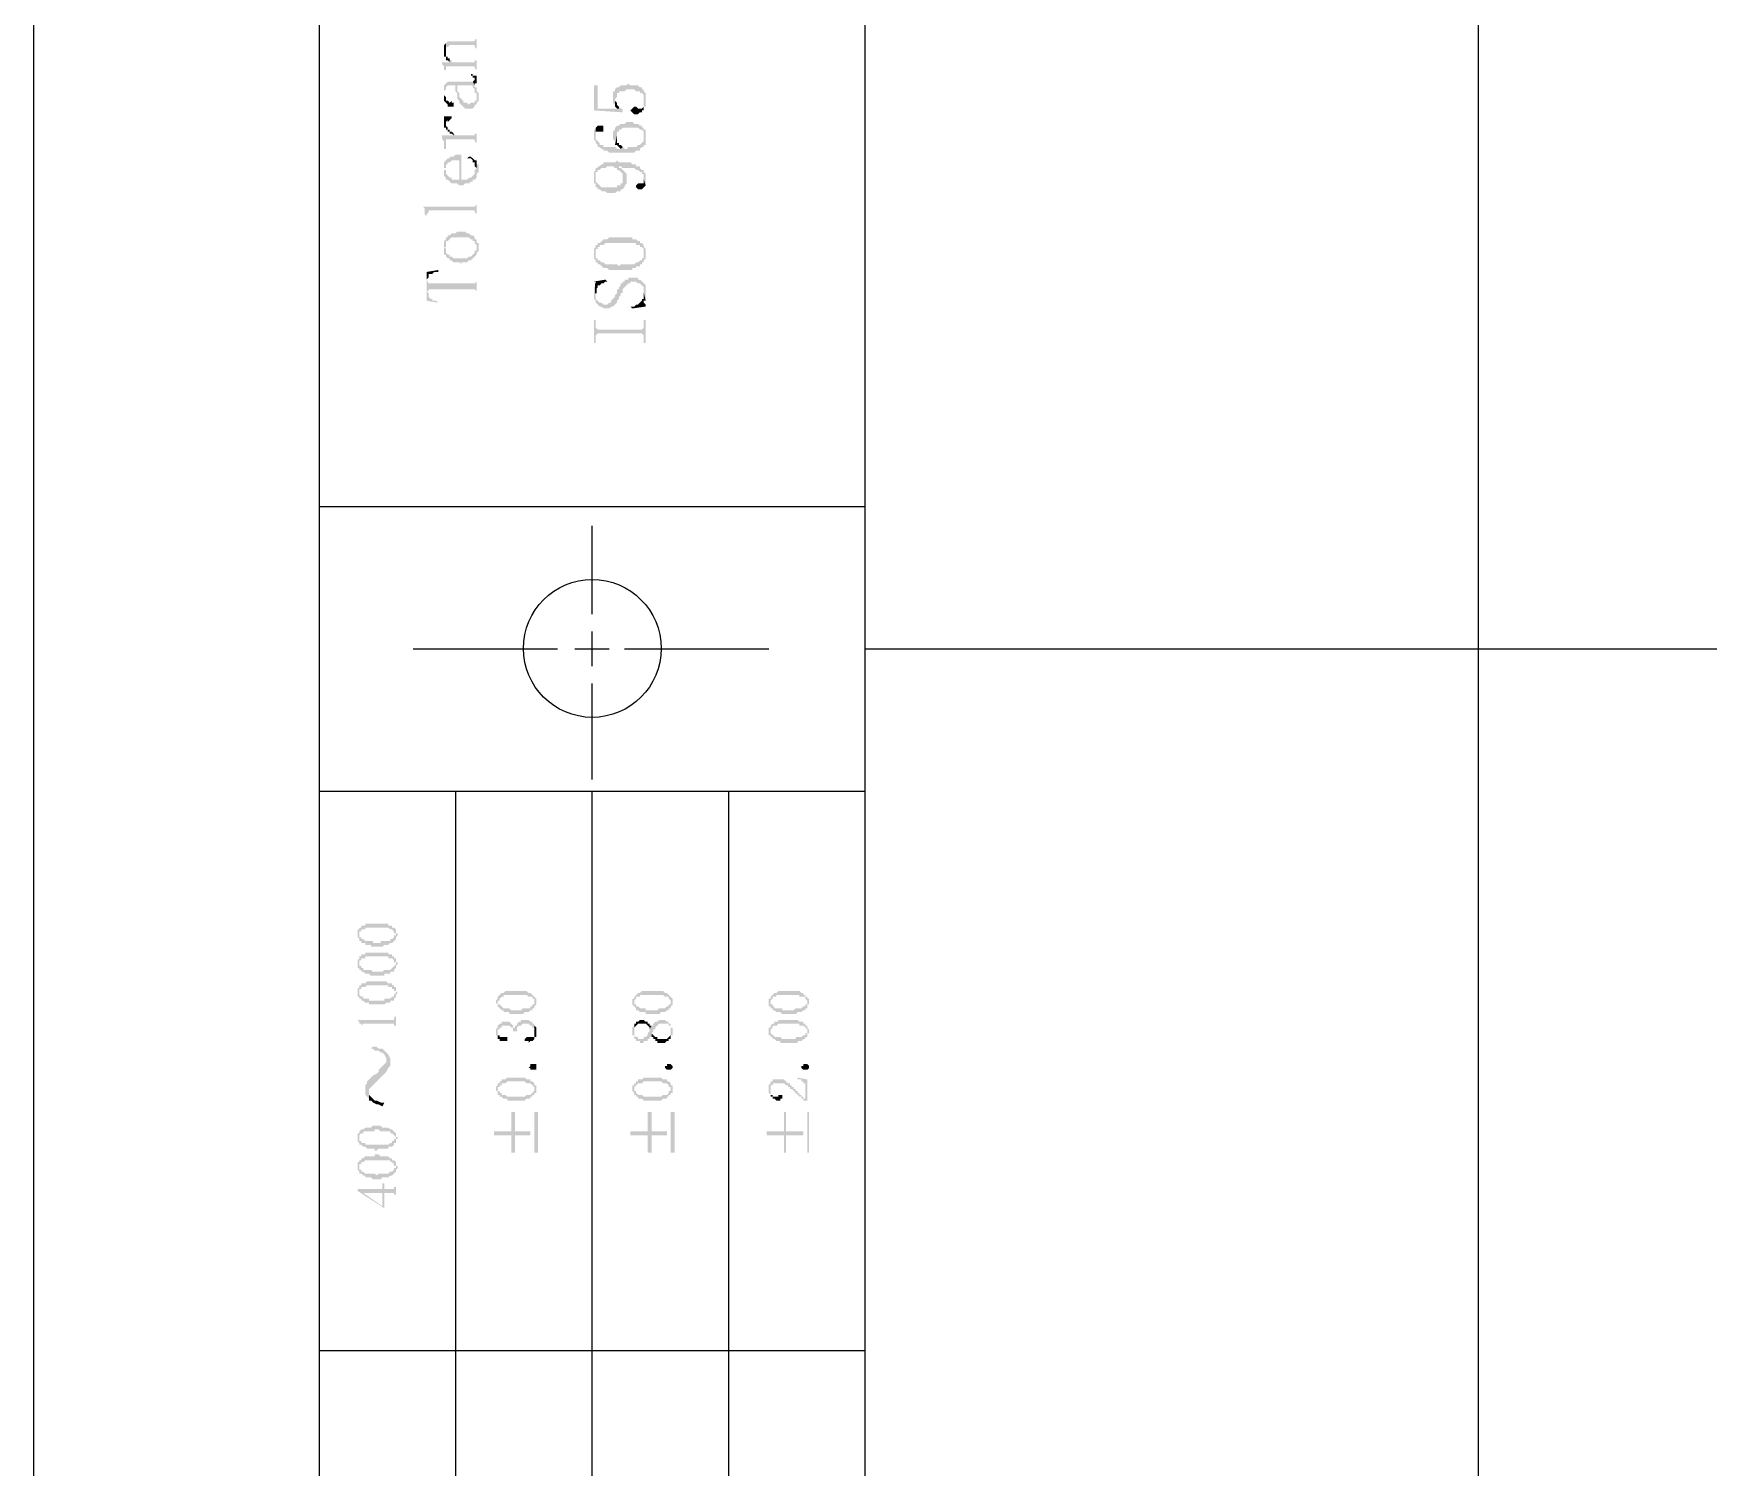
# Model space of a CAD drawing. Header units: millimetres. Extents: x 7018 to 13530, y 4187 to 5692.
# Drawn here: x 7018 to 7057.34, y 4627.65 to 4661.31 of the extents above; entities that cross this region are included whole.
import ezdxf

# ---------------------------------------------------------------- set-up
doc = ezdxf.new("R2010")
doc.units = ezdxf.units.MM

msp = doc.modelspace()

# ---------------------------------------------------------------- hatches: boundary and pattern name
at = {"transparency": 33554559}
for points in [[(7027.687, 4661.082), (7027.687, 4660.901), (7027.687, 4660.991), (7027.732, 4660.991), (7027.777, 4661.036), (7028.364, 4661.036), (7028.364, 4660.991), (7028.409, 4660.946), (7028.409, 4661.217), (7028.409, 4661.172), (7028.364, 4661.172), (7028.364, 4661.127), (7027.732, 4661.127), (7027.687, 4661.082)], [(7027.642, 4660.901), (7027.642, 4660.811), (7027.642, 4660.766), (7027.687, 4660.766), (7027.687, 4660.675), (7027.732, 4660.675), (7027.777, 4660.63), (7027.777, 4660.721), (7027.732, 4660.721), (7027.732, 4660.766), (7027.687, 4660.766), (7027.687, 4661.082), (7027.642, 4661.036), (7027.642, 4660.991), (7027.642, 4660.946)], [(7027.596, 4660.63), (7027.596, 4660.585), (7027.642, 4660.54), (7027.642, 4660.45), (7027.687, 4660.45), (7027.687, 4660.54), (7028.364, 4660.54), (7028.364, 4660.495), (7028.409, 4660.45), (7028.409, 4660.721), (7028.409, 4660.675), (7028.364, 4660.675), (7028.364, 4660.63), (7027.822, 4660.63), (7027.822, 4660.675), (7027.777, 4660.675), (7027.777, 4660.63)], [(7027.642, 4659.908), (7027.642, 4659.863), (7027.642, 4659.728), (7027.642, 4659.953), (7027.687, 4659.998), (7027.687, 4660.044), (7027.687, 4660.044), (7027.732, 4660.089), (7027.912, 4660.089), (7027.912, 4659.953), (7027.958, 4659.908), (7027.958, 4659.863), (7027.958, 4660.089), (7028.319, 4660.089), (7028.319, 4660.044), (7028.364, 4659.998), (7028.364, 4659.908), (7028.409, 4659.908), (7028.409, 4659.818), (7028.409, 4660.044), (7028.364, 4660.044), (7028.364, 4660.089), (7028.319, 4660.179), (7027.732, 4660.179), (7027.687, 4660.134), (7027.687, 4660.134), (7027.642, 4660.089), (7027.642, 4660.044), (7027.642, 4659.953)], [(7027.958, 4659.863), (7027.958, 4659.773), (7028.003, 4659.728), (7028.003, 4659.682), (7028.003, 4659.682), (7028.048, 4659.637), (7028.048, 4659.637), (7028.093, 4659.592), (7028.093, 4659.592), (7028.138, 4659.547), (7028.319, 4659.547), (7028.364, 4659.592), (7028.364, 4659.637), (7028.409, 4659.637), (7028.409, 4659.682), (7028.409, 4659.682), (7028.454, 4659.728), (7028.454, 4659.818), (7028.454, 4659.908), (7028.409, 4659.953), (7028.409, 4659.998), (7028.409, 4659.728), (7028.364, 4659.728), (7028.364, 4659.682), (7028.273, 4659.682), (7028.228, 4659.637), (7028.183, 4659.682), (7028.093, 4659.682), (7028.093, 4659.728), (7028.048, 4659.773), (7028.048, 4659.773), (7028.003, 4659.818), (7028.003, 4659.863), (7028.003, 4659.908), (7027.958, 4659.953), (7027.958, 4660.089)], [(7028.273, 4660.359), (7028.273, 4660.314), (7028.319, 4660.314), (7028.319, 4660.269), (7028.364, 4660.269), (7028.364, 4660.134), (7028.409, 4660.134), (7028.409, 4660.269), (7028.409, 4660.314), (7028.319, 4660.314), (7028.319, 4660.359)], [(7028.319, 4660.179), (7028.364, 4660.089), (7028.364, 4660.224), (7028.364, 4660.224)], [(7031.162, 4660.089), (7031.162, 4659.502), (7031.839, 4659.457), (7031.839, 4659.547), (7031.794, 4659.547), (7031.749, 4659.592), (7031.749, 4659.547), (7031.252, 4659.547), (7031.252, 4660.089)], [(7031.613, 4659.818), (7031.613, 4659.682), (7031.613, 4659.682), (7031.658, 4659.637), (7031.658, 4659.592), (7031.658, 4659.773), (7031.658, 4659.773), (7031.704, 4659.818), (7031.704, 4659.908), (7031.749, 4659.908), (7031.749, 4659.953), (7031.884, 4659.953), (7031.929, 4659.998), (7032.11, 4659.998), (7032.155, 4659.953), (7032.245, 4659.953), (7032.245, 4659.908), (7032.29, 4659.908), (7032.335, 4659.863), (7032.335, 4659.592), (7032.381, 4659.592), (7032.381, 4659.728), (7032.381, 4659.908), (7032.381, 4659.908), (7032.335, 4659.953), (7032.335, 4659.998), (7032.29, 4659.998), (7032.29, 4660.044), (7032.245, 4660.044), (7032.2, 4660.089), (7032.019, 4660.089), (7031.974, 4660.134), (7031.974, 4660.134), (7031.929, 4660.089), (7031.794, 4660.089), (7031.749, 4660.044), (7031.704, 4660.044), (7031.658, 4659.998), (7031.658, 4659.953), (7031.613, 4659.953), (7031.613, 4659.863), (7031.613, 4659.863)], [(7027.642, 4659.728), (7027.687, 4659.682), (7027.687, 4659.682), (7027.732, 4659.637), (7027.732, 4659.592), (7027.867, 4659.592), (7027.867, 4659.682), (7027.822, 4659.682), (7027.822, 4659.728), (7027.777, 4659.682), (7027.777, 4659.682), (7027.732, 4659.728), (7027.687, 4659.728), (7027.687, 4659.773), (7027.687, 4659.818), (7027.642, 4659.863), (7027.642, 4659.908)], [(7031.658, 4659.592), (7031.658, 4659.592), (7031.704, 4659.547), (7031.749, 4659.547), (7031.749, 4659.592), (7031.749, 4659.592), (7031.704, 4659.637), (7031.704, 4659.682), (7031.704, 4659.682), (7031.658, 4659.728), (7031.658, 4659.773)], [(7032.019, 4659.502), (7032.019, 4659.502), (7032.065, 4659.457), (7032.065, 4659.457), (7032.11, 4659.412), (7032.2, 4659.412), (7032.245, 4659.457), (7032.29, 4659.457), (7032.29, 4659.502), (7032.335, 4659.502), (7032.335, 4659.728), (7032.335, 4659.592), (7032.335, 4659.592), (7032.29, 4659.547), (7032.2, 4659.547), (7032.155, 4659.592), (7032.11, 4659.592), (7032.065, 4659.547), (7032.065, 4659.547)], [(7027.642, 4659.231), (7027.642, 4659.096), (7027.687, 4659.096), (7027.687, 4659.231), (7027.687, 4659.231), (7027.732, 4659.276), (7027.732, 4659.231), (7027.777, 4659.276), (7027.777, 4659.276), (7027.822, 4659.321), (7027.822, 4659.367), (7027.642, 4659.367), (7027.642, 4659.276)], [(7031.613, 4658.915), (7031.613, 4658.825), (7031.613, 4658.825), (7031.658, 4658.78), (7031.658, 4658.735), (7031.658, 4658.69), (7031.704, 4658.915), (7031.704, 4659.005), (7031.749, 4659.005), (7031.749, 4659.051), (7031.794, 4659.051), (7031.839, 4659.096), (7032.2, 4659.096), (7032.245, 4659.051), (7032.29, 4659.051), (7032.335, 4659.005), (7032.335, 4658.87), (7032.381, 4658.69), (7032.381, 4658.78), (7032.381, 4658.915), (7032.381, 4659.051), (7032.335, 4659.051), (7032.335, 4659.096), (7032.29, 4659.096), (7032.29, 4659.141), (7032.245, 4659.141), (7032.2, 4659.186), (7032.11, 4659.186), (7032.065, 4659.231), (7031.929, 4659.231), (7031.884, 4659.186), (7031.794, 4659.186), (7031.749, 4659.141), (7031.704, 4659.141), (7031.658, 4659.096), (7031.658, 4659.051), (7031.658, 4659.051), (7031.613, 4659.005)], [(7027.596, 4658.915), (7027.596, 4658.825), (7027.642, 4658.78), (7027.642, 4658.69), (7027.642, 4658.599), (7027.687, 4658.599), (7027.687, 4658.825), (7028.364, 4658.825), (7028.364, 4658.78), (7028.409, 4658.735), (7028.409, 4658.599), (7028.409, 4659.141), (7028.409, 4658.96), (7028.364, 4658.96), (7028.364, 4658.915), (7027.912, 4658.915), (7027.867, 4658.96), (7027.867, 4658.915)], [(7027.687, 4659.096), (7027.687, 4659.051), (7027.732, 4659.051), (7027.732, 4659.005), (7027.777, 4659.005), (7027.777, 4658.96), (7027.822, 4658.96), (7027.867, 4658.915), (7027.867, 4658.96), (7027.867, 4658.96), (7027.822, 4659.005), (7027.777, 4659.005), (7027.777, 4659.051), (7027.732, 4659.051), (7027.732, 4659.096), (7027.732, 4659.096), (7027.687, 4659.141), (7027.687, 4659.186), (7027.687, 4659.186)], [(7031.162, 4658.915), (7031.162, 4658.825), (7031.162, 4658.825), (7031.207, 4658.78), (7031.207, 4658.735), (7031.207, 4658.735), (7031.252, 4658.69), (7031.252, 4658.644), (7031.297, 4658.644), (7031.342, 4658.599), (7031.388, 4658.599), (7031.388, 4658.554), (7031.478, 4658.554), (7031.523, 4658.509), (7032.11, 4658.509), (7032.155, 4658.554), (7032.245, 4658.554), (7032.245, 4658.599), (7032.245, 4658.599), (7032.29, 4658.644), (7032.335, 4658.644), (7032.335, 4658.69), (7032.381, 4658.69), (7032.335, 4658.87), (7032.335, 4658.78), (7032.335, 4658.78), (7032.29, 4658.735), (7032.29, 4658.735), (7032.245, 4658.69), (7032.2, 4658.69), (7032.155, 4658.644), (7031.974, 4658.644), (7031.929, 4658.599), (7031.884, 4658.599), (7031.839, 4658.644), (7031.839, 4658.644), (7031.794, 4658.599), (7031.704, 4658.599), (7031.658, 4658.644), (7031.388, 4658.644), (7031.388, 4658.69), (7031.297, 4658.69), (7031.297, 4658.735), (7031.252, 4658.78), (7031.252, 4658.78), (7031.207, 4658.825), (7031.207, 4658.87), (7031.207, 4659.051), (7031.162, 4659.051), (7031.162, 4658.96)], [(7031.207, 4659.051), (7031.207, 4658.915), (7031.207, 4659.005), (7031.388, 4659.005), (7031.388, 4659.096), (7031.388, 4659.141), (7031.252, 4659.141), (7031.207, 4659.096)], [(7031.658, 4658.69), (7031.704, 4658.69), (7031.749, 4658.644), (7031.749, 4658.644), (7031.794, 4658.599), (7031.839, 4658.644), (7031.794, 4658.69), (7031.749, 4658.69), (7031.749, 4658.735), (7031.704, 4658.735), (7031.704, 4658.78), (7031.704, 4658.915)], [(7027.642, 4658.238), (7027.642, 4658.103), (7027.642, 4658.148), (7027.687, 4658.148), (7027.687, 4658.238), (7027.732, 4658.238), (7027.732, 4658.283), (7027.777, 4658.283), (7027.822, 4658.329), (7028.003, 4658.329), (7028.003, 4657.742), (7028.093, 4657.742), (7028.138, 4657.787), (7028.228, 4657.787), (7028.273, 4657.832), (7028.319, 4657.832), (7028.319, 4657.877), (7028.364, 4657.877), (7028.409, 4657.922), (7028.409, 4657.967), (7028.409, 4658.013), (7028.454, 4658.058), (7028.454, 4658.148), (7028.454, 4658.238), (7028.409, 4658.238), (7028.409, 4658.329), (7028.409, 4658.148), (7028.409, 4658.148), (7028.364, 4658.103), (7028.364, 4658.013), (7028.364, 4658.013), (7028.319, 4657.967), (7028.319, 4657.967), (7028.273, 4657.922), (7028.228, 4657.922), (7028.183, 4657.877), (7028.048, 4657.877), (7028.048, 4658.464), (7027.912, 4658.464), (7027.867, 4658.419), (7027.777, 4658.419), (7027.777, 4658.374), (7027.732, 4658.374), (7027.687, 4658.329), (7027.687, 4658.329), (7027.642, 4658.283)], [(7028.183, 4658.374), (7028.273, 4658.374), (7028.319, 4658.329), (7028.319, 4658.283), (7028.364, 4658.283), (7028.364, 4658.238), (7028.364, 4658.193), (7028.409, 4658.148), (7028.409, 4658.329), (7028.364, 4658.329), (7028.319, 4658.374), (7028.319, 4658.374), (7028.273, 4658.419), (7028.228, 4658.419)], [(7027.642, 4658.103), (7027.642, 4657.967), (7027.642, 4657.967), (7027.687, 4657.922), (7027.687, 4657.877), (7027.732, 4657.877), (7027.777, 4657.832), (7027.777, 4657.832), (7027.822, 4657.787), (7027.958, 4657.787), (7028.003, 4657.742), (7028.003, 4657.877), (7027.822, 4657.877), (7027.822, 4657.922), (7027.777, 4657.922), (7027.732, 4657.967), (7027.732, 4657.967), (7027.687, 4658.013), (7027.687, 4658.103), (7027.642, 4658.103), (7027.642, 4658.238), (7027.642, 4658.148)], [(7031.162, 4657.922), (7031.162, 4657.787), (7031.207, 4657.787), (7031.207, 4657.697), (7031.252, 4657.697), (7031.252, 4657.652), (7031.297, 4657.652), (7031.342, 4657.606), (7031.433, 4657.606), (7031.478, 4657.561), (7031.658, 4657.561), (7031.704, 4657.606), (7031.794, 4657.606), (7031.794, 4657.652), (7031.839, 4657.652), (7031.884, 4657.697), (7031.839, 4657.922), (7031.839, 4657.877), (7031.839, 4657.787), (7031.794, 4657.787), (7031.794, 4657.742), (7031.704, 4657.742), (7031.704, 4657.697), (7031.342, 4657.697), (7031.297, 4657.742), (7031.297, 4657.742), (7031.252, 4657.787), (7031.252, 4657.787), (7031.207, 4657.832), (7031.207, 4658.103), (7031.162, 4658.058), (7031.162, 4657.967)], [(7031.207, 4658.103), (7031.207, 4657.922), (7031.207, 4657.967), (7031.207, 4658.058), (7031.252, 4658.058), (7031.252, 4658.103), (7031.297, 4658.103), (7031.342, 4658.148), (7031.433, 4658.148), (7031.478, 4658.193), (7031.613, 4658.193), (7031.658, 4658.148), (7031.704, 4658.148), (7031.704, 4658.103), (7031.749, 4658.193), (7031.794, 4658.193), (7031.839, 4658.148), (7032.11, 4658.148), (7032.155, 4658.103), (7032.2, 4658.103), (7032.245, 4658.058), (7032.29, 4658.058), (7032.29, 4658.013), (7032.335, 4658.013), (7032.335, 4657.877), (7032.335, 4657.877), (7032.381, 4657.742), (7032.381, 4657.877), (7032.381, 4657.967), (7032.381, 4658.013), (7032.335, 4658.058), (7032.335, 4658.103), (7032.29, 4658.103), (7032.245, 4658.148), (7032.245, 4658.193), (7032.155, 4658.193), (7032.155, 4658.238), (7032.065, 4658.238), (7032.019, 4658.283), (7031.749, 4658.283), (7031.704, 4658.329), (7031.658, 4658.283), (7031.388, 4658.283), (7031.388, 4658.238), (7031.342, 4658.238), (7031.297, 4658.193), (7031.252, 4658.193), (7031.252, 4658.148), (7031.207, 4658.148)], [(7031.704, 4658.103), (7031.749, 4658.103), (7031.794, 4658.058), (7031.839, 4658.013), (7031.839, 4657.922), (7031.839, 4657.922), (7031.884, 4657.697), (7031.884, 4657.742), (7031.884, 4657.742), (7031.929, 4657.787), (7031.929, 4657.832), (7031.929, 4657.922), (7031.929, 4658.013), (7031.884, 4658.058), (7031.884, 4658.058), (7031.839, 4658.103), (7031.839, 4658.103), (7031.794, 4658.148), (7031.749, 4658.148), (7031.749, 4658.193)], [(7032.155, 4657.697), (7032.155, 4657.697), (7032.2, 4657.652), (7032.29, 4657.652), (7032.335, 4657.697), (7032.335, 4657.697), (7032.381, 4657.742), (7032.335, 4657.877), (7032.335, 4657.787), (7032.2, 4657.787), (7032.155, 4657.742)], [(7027.145, 4657.245), (7027.145, 4657.245), (7027.19, 4657.2), (7027.19, 4657.11), (7027.19, 4657.065), (7027.235, 4657.02), (7027.235, 4656.929), (7027.235, 4657.065), (7027.281, 4657.11), (7027.281, 4657.155), (7028.364, 4657.155), (7028.364, 4657.11), (7028.364, 4657.11), (7028.409, 4657.065), (7028.409, 4656.929), (7028.409, 4657.471), (7028.409, 4657.29), (7028.409, 4657.29), (7028.364, 4657.245), (7028.319, 4657.245)], [(7027.642, 4656.433), (7027.642, 4656.298), (7027.687, 4656.298), (7027.687, 4656.433), (7027.732, 4656.433), (7027.777, 4656.478), (7027.777, 4656.478), (7027.822, 4656.523), (7028.228, 4656.523), (7028.273, 4656.478), (7028.319, 4656.478), (7028.319, 4656.433), (7028.364, 4656.433), (7028.364, 4656.388), (7028.409, 4656.343), (7028.409, 4656.298), (7028.409, 4656.117), (7028.409, 4656.162), (7028.409, 4656.162), (7028.454, 4656.207), (7028.454, 4656.298), (7028.454, 4656.388), (7028.409, 4656.388), (7028.409, 4656.478), (7028.364, 4656.478), (7028.364, 4656.523), (7028.319, 4656.568), (7028.273, 4656.568), (7028.228, 4656.613), (7028.183, 4656.613), (7028.138, 4656.659), (7027.958, 4656.659), (7027.912, 4656.613), (7027.822, 4656.613), (7027.777, 4656.568), (7027.732, 4656.568), (7027.732, 4656.523), (7027.687, 4656.523), (7027.687, 4656.478)], [(7031.207, 4656.298), (7031.207, 4656.117), (7031.207, 4656.162), (7031.207, 4656.252), (7031.252, 4656.252), (7031.252, 4656.298), (7031.297, 4656.298), (7031.297, 4656.343), (7031.388, 4656.343), (7031.433, 4656.388), (7032.155, 4656.388), (7032.155, 4656.343), (7032.245, 4656.343), (7032.245, 4656.298), (7032.29, 4656.298), (7032.335, 4656.252), (7032.335, 4656.117), (7032.335, 4656.343), (7032.335, 4656.343), (7032.29, 4656.388), (7032.245, 4656.388), (7032.245, 4656.433), (7032.2, 4656.433), (7032.155, 4656.478), (7032.065, 4656.478), (7032.065, 4656.523), (7031.523, 4656.523), (7031.478, 4656.478), (7031.388, 4656.478), (7031.342, 4656.433), (7031.342, 4656.433), (7031.297, 4656.388), (7031.252, 4656.388), (7031.252, 4656.343), (7031.207, 4656.343)], [(7027.642, 4656.298), (7027.642, 4656.207), (7027.642, 4656.117), (7027.687, 4656.117), (7027.687, 4656.072), (7027.732, 4656.027), (7027.777, 4656.027), (7027.777, 4655.982), (7027.822, 4655.982), (7027.867, 4655.937), (7028.003, 4655.937), (7028.048, 4655.891), (7028.048, 4655.937), (7028.183, 4655.937), (7028.228, 4655.982), (7028.273, 4655.982), (7028.319, 4656.027), (7028.319, 4656.027), (7028.364, 4656.072), (7028.364, 4656.072), (7028.409, 4656.117), (7028.409, 4656.298), (7028.409, 4656.207), (7028.364, 4656.207), (7028.364, 4656.162), (7028.319, 4656.117), (7028.319, 4656.117), (7028.273, 4656.072), (7028.228, 4656.072), (7028.183, 4656.027), (7027.867, 4656.027), (7027.822, 4656.072), (7027.777, 4656.072), (7027.777, 4656.117), (7027.732, 4656.117), (7027.687, 4656.162), (7027.687, 4656.207), (7027.687, 4656.252), (7027.642, 4656.298), (7027.642, 4656.433), (7027.642, 4656.343), (7027.642, 4656.343)], [(7031.162, 4656.117), (7031.162, 4656.027), (7031.162, 4656.027), (7031.207, 4655.982), (7031.207, 4655.937), (7031.252, 4655.937), (7031.252, 4655.891), (7031.297, 4655.891), (7031.342, 4655.846), (7031.342, 4655.846), (7031.388, 4655.801), (7031.478, 4655.801), (7031.523, 4655.756), (7032.065, 4655.756), (7032.065, 4655.801), (7032.155, 4655.801), (7032.155, 4655.846), (7032.245, 4655.846), (7032.245, 4655.891), (7032.29, 4655.891), (7032.29, 4655.937), (7032.335, 4655.937), (7032.335, 4655.982), (7032.381, 4656.027), (7032.381, 4656.117), (7032.381, 4656.252), (7032.381, 4656.252), (7032.335, 4656.298), (7032.335, 4656.117), (7032.335, 4656.027), (7032.29, 4656.027), (7032.29, 4655.982), (7032.245, 4655.982), (7032.2, 4655.937), (7032.155, 4655.937), (7032.11, 4655.891), (7031.794, 4655.891), (7031.749, 4655.846), (7031.749, 4655.846), (7031.704, 4655.891), (7031.433, 4655.891), (7031.388, 4655.937), (7031.342, 4655.937), (7031.297, 4655.982), (7031.252, 4655.982), (7031.252, 4656.027), (7031.207, 4656.027), (7031.207, 4656.117), (7031.207, 4656.298), (7031.162, 4656.252), (7031.162, 4656.162)], [(7027.235, 4655.711), (7027.235, 4655.53), (7027.235, 4655.53), (7027.281, 4655.575), (7027.281, 4655.666), (7027.371, 4655.666), (7027.416, 4655.711), (7027.506, 4655.711), (7027.506, 4655.756)], [(7027.235, 4655.711), (7027.235, 4655.034), (7027.506, 4654.989), (7027.506, 4654.989), (7027.461, 4655.034), (7027.371, 4655.034), (7027.371, 4655.079), (7027.326, 4655.079), (7027.281, 4655.124), (7027.281, 4655.214), (7027.235, 4655.26), (7027.235, 4655.53)], [(7027.235, 4655.53), (7027.235, 4655.26), (7027.281, 4655.26), (7027.281, 4655.305), (7028.364, 4655.305), (7028.409, 4655.26), (7028.409, 4655.169), (7028.409, 4655.53), (7028.409, 4655.485), (7028.409, 4655.485), (7028.364, 4655.44), (7027.281, 4655.44)], [(7031.162, 4655.214), (7031.162, 4655.079), (7031.162, 4655.079), (7031.207, 4655.034), (7031.207, 4654.989), (7031.207, 4654.989), (7031.252, 4654.944), (7031.252, 4654.944), (7031.297, 4654.898), (7031.342, 4654.898), (7031.388, 4654.853), (7031.523, 4654.853), (7031.568, 4654.898), (7031.613, 4654.898), (7031.658, 4654.944), (7031.658, 4654.944), (7031.704, 4654.989), (7031.704, 4655.034), (7031.749, 4655.079), (7031.749, 4655.124), (7031.794, 4655.169), (7031.794, 4655.214), (7031.839, 4655.214), (7031.839, 4655.305), (7031.884, 4655.35), (7031.884, 4655.35), (7031.929, 4655.395), (7031.929, 4655.395), (7031.974, 4655.44), (7032.019, 4655.44), (7032.019, 4655.485), (7032.155, 4655.485), (7032.2, 4655.44), (7032.245, 4655.44), (7032.29, 4655.395), (7032.29, 4655.395), (7032.335, 4655.35), (7032.335, 4655.214), (7032.381, 4655.034), (7032.381, 4655.169), (7032.381, 4655.214), (7032.381, 4655.395), (7032.381, 4655.395), (7032.335, 4655.44), (7032.335, 4655.44), (7032.29, 4655.485), (7032.29, 4655.485), (7032.245, 4655.53), (7032.2, 4655.53), (7032.2, 4655.575), (7031.974, 4655.575), (7031.974, 4655.53), (7031.884, 4655.53), (7031.884, 4655.485), (7031.839, 4655.485), (7031.839, 4655.44), (7031.794, 4655.44), (7031.794, 4655.395), (7031.749, 4655.35), (7031.749, 4655.305), (7031.704, 4655.305), (7031.704, 4655.214), (7031.658, 4655.169), (7031.658, 4655.124), (7031.613, 4655.079), (7031.613, 4655.079), (7031.568, 4655.034), (7031.568, 4654.989), (7031.523, 4654.989), (7031.478, 4654.944), (7031.388, 4654.944), (7031.342, 4654.989), (7031.297, 4654.989), (7031.252, 4655.034), (7031.252, 4655.034), (7031.207, 4655.079), (7031.207, 4655.395), (7031.162, 4655.35), (7031.162, 4655.26), (7031.162, 4655.26)], [(7031.162, 4655.485), (7031.207, 4655.485), (7031.207, 4655.44), (7031.207, 4655.26), (7031.207, 4655.305), (7031.252, 4655.35), (7031.252, 4655.395), (7031.297, 4655.395), (7031.342, 4655.44), (7031.388, 4655.44), (7031.433, 4655.485), (7031.478, 4655.485), (7031.433, 4655.53)], [(7032.019, 4654.898), (7032.065, 4654.853), (7032.381, 4654.898), (7032.381, 4654.944), (7032.381, 4654.944), (7032.335, 4654.989), (7032.335, 4655.169), (7032.335, 4655.079), (7032.29, 4655.079), (7032.29, 4655.034), (7032.29, 4655.034), (7032.245, 4654.989), (7032.245, 4654.989), (7032.2, 4654.944), (7032.155, 4654.944), (7032.11, 4654.898), (7032.065, 4654.898)], [(7032.335, 4655.169), (7032.335, 4654.989), (7032.335, 4655.034), (7032.381, 4655.034), (7032.335, 4655.214)], [(7031.162, 4654.583), (7031.162, 4654.041), (7031.207, 4654.041), (7031.207, 4654.221), (7031.207, 4654.221), (7031.252, 4654.267), (7032.29, 4654.267), (7032.335, 4654.221), (7032.335, 4654.041), (7032.381, 4654.041), (7032.381, 4654.583), (7032.335, 4654.583), (7032.335, 4654.402), (7032.335, 4654.402), (7032.29, 4654.357), (7031.252, 4654.357), (7031.207, 4654.402), (7031.207, 4654.583)], [(7025.611, 4640.14), (7025.611, 4640.095), (7025.611, 4640.095), (7025.656, 4640.05), (7025.656, 4640.185), (7025.656, 4640.231), (7025.701, 4640.231), (7025.701, 4640.276), (7025.791, 4640.276), (7025.791, 4640.321), (7026.333, 4640.321), (7026.378, 4640.276), (7026.423, 4640.276), (7026.468, 4640.231), (7026.468, 4640.185), (7026.513, 4640.185), (7026.513, 4640.14), (7026.513, 4640.276), (7026.468, 4640.321), (7026.423, 4640.321), (7026.423, 4640.366), (7026.333, 4640.366), (7026.333, 4640.411), (7025.791, 4640.411), (7025.791, 4640.366), (7025.701, 4640.366), (7025.701, 4640.321), (7025.656, 4640.321), (7025.656, 4640.276), (7025.611, 4640.276), (7025.611, 4640.231), (7025.611, 4640.185)], [(7025.656, 4640.05), (7025.656, 4640.005), (7025.701, 4640.005), (7025.701, 4639.96), (7025.791, 4639.96), (7025.791, 4639.915), (7025.927, 4639.915), (7025.927, 4639.869), (7026.197, 4639.869), (7026.243, 4639.915), (7026.333, 4639.915), (7026.378, 4639.96), (7026.423, 4639.96), (7026.468, 4640.005), (7026.468, 4640.005), (7026.513, 4640.05), (7026.513, 4640.095), (7026.513, 4640.095), (7026.558, 4640.14), (7026.558, 4640.185), (7026.513, 4640.185), (7026.513, 4640.231), (7026.513, 4640.276), (7026.513, 4640.14), (7026.468, 4640.14), (7026.468, 4640.095), (7026.468, 4640.095), (7026.423, 4640.05), (7026.378, 4640.05), (7026.378, 4640.005), (7026.152, 4640.005), (7026.152, 4639.96), (7025.972, 4639.96), (7025.972, 4640.005), (7025.791, 4640.005), (7025.746, 4640.05), (7025.701, 4640.05), (7025.701, 4640.095), (7025.656, 4640.095), (7025.656, 4640.14), (7025.656, 4640.14)], [(7025.611, 4639.463), (7025.611, 4639.373), (7025.656, 4639.373), (7025.656, 4639.463), (7025.656, 4639.508), (7025.656, 4639.554), (7025.701, 4639.554), (7025.701, 4639.599), (7025.791, 4639.599), (7025.791, 4639.644), (7026.333, 4639.644), (7026.333, 4639.599), (7026.423, 4639.599), (7026.468, 4639.554), (7026.468, 4639.508), (7026.513, 4639.508), (7026.513, 4639.463), (7026.513, 4639.599), (7026.468, 4639.599), (7026.468, 4639.644), (7026.423, 4639.644), (7026.423, 4639.689), (7026.333, 4639.689), (7026.333, 4639.734), (7025.791, 4639.734), (7025.791, 4639.689), (7025.701, 4639.689), (7025.701, 4639.644), (7025.656, 4639.644), (7025.656, 4639.599), (7025.656, 4639.599), (7025.611, 4639.554), (7025.611, 4639.508), (7025.611, 4639.508)], [(7025.656, 4639.373), (7025.656, 4639.328), (7025.701, 4639.328), (7025.701, 4639.283), (7025.746, 4639.283), (7025.791, 4639.238), (7025.881, 4639.238), (7025.927, 4639.192), (7026.243, 4639.192), (7026.243, 4639.238), (7026.378, 4639.238), (7026.378, 4639.283), (7026.468, 4639.283), (7026.468, 4639.328), (7026.468, 4639.328), (7026.513, 4639.373), (7026.513, 4639.418), (7026.513, 4639.418), (7026.558, 4639.463), (7026.558, 4639.508), (7026.513, 4639.508), (7026.513, 4639.554), (7026.513, 4639.599), (7026.513, 4639.463), (7026.513, 4639.463), (7026.468, 4639.418), (7026.468, 4639.418), (7026.423, 4639.373), (7026.423, 4639.373), (7026.378, 4639.328), (7026.243, 4639.328), (7026.197, 4639.283), (7025.972, 4639.283), (7025.927, 4639.328), (7025.746, 4639.328), (7025.746, 4639.373), (7025.701, 4639.373), (7025.701, 4639.418), (7025.656, 4639.418), (7025.656, 4639.463), (7025.656, 4639.463)], [(7025.611, 4638.786), (7025.611, 4638.741), (7025.611, 4638.696), (7025.656, 4638.696), (7025.656, 4638.651), (7025.656, 4638.786), (7025.656, 4638.831), (7025.656, 4638.877), (7025.701, 4638.877), (7025.701, 4638.922), (7025.791, 4638.922), (7025.836, 4638.967), (7026.333, 4638.967), (7026.333, 4638.922), (7026.423, 4638.922), (7026.423, 4638.877), (7026.468, 4638.877), (7026.468, 4638.831), (7026.513, 4638.831), (7026.513, 4638.786), (7026.513, 4638.922), (7026.468, 4638.922), (7026.468, 4638.967), (7026.423, 4638.967), (7026.423, 4639.012), (7026.333, 4639.012), (7026.288, 4639.057), (7025.836, 4639.057), (7025.791, 4639.012), (7025.701, 4639.012), (7025.701, 4638.967), (7025.656, 4638.967), (7025.656, 4638.922), (7025.656, 4638.922), (7025.611, 4638.877), (7025.611, 4638.831), (7025.611, 4638.831)], [(7025.656, 4638.651), (7025.701, 4638.651), (7025.701, 4638.606), (7025.746, 4638.606), (7025.791, 4638.561), (7025.881, 4638.561), (7025.881, 4638.515), (7026.243, 4638.515), (7026.288, 4638.561), (7026.378, 4638.561), (7026.378, 4638.606), (7026.468, 4638.606), (7026.468, 4638.651), (7026.468, 4638.651), (7026.513, 4638.696), (7026.513, 4638.741), (7026.513, 4638.741), (7026.558, 4638.786), (7026.558, 4638.786), (7026.513, 4638.831), (7026.513, 4638.877), (7026.513, 4638.922), (7026.513, 4638.786), (7026.513, 4638.786), (7026.468, 4638.741), (7026.468, 4638.696), (7026.423, 4638.696), (7026.378, 4638.651), (7026.243, 4638.651), (7026.243, 4638.606), (7025.881, 4638.606), (7025.881, 4638.651), (7025.746, 4638.651), (7025.746, 4638.696), (7025.701, 4638.696), (7025.656, 4638.741), (7025.656, 4638.786), (7025.656, 4638.786)], [(7028.86, 4638.561), (7028.86, 4638.561), (7028.905, 4638.515), (7028.905, 4638.47), (7028.905, 4638.561), (7028.905, 4638.606), (7028.95, 4638.606), (7028.95, 4638.651), (7028.95, 4638.651), (7028.996, 4638.696), (7029.041, 4638.696), (7029.041, 4638.741), (7029.582, 4638.741), (7029.627, 4638.696), (7029.718, 4638.696), (7029.718, 4638.651), (7029.763, 4638.651), (7029.763, 4638.606), (7029.763, 4638.561), (7029.763, 4638.696), (7029.763, 4638.696), (7029.718, 4638.741), (7029.718, 4638.741), (7029.673, 4638.786), (7029.627, 4638.786), (7029.582, 4638.831), (7029.086, 4638.831), (7029.041, 4638.786), (7028.996, 4638.786), (7028.95, 4638.741), (7028.95, 4638.741), (7028.905, 4638.696), (7028.905, 4638.651), (7028.905, 4638.651), (7028.86, 4638.606), (7028.86, 4638.606)], [(7032.065, 4638.561), (7032.065, 4638.515), (7032.11, 4638.47), (7032.11, 4638.561), (7032.11, 4638.606), (7032.11, 4638.606), (7032.155, 4638.651), (7032.155, 4638.696), (7032.245, 4638.696), (7032.245, 4638.741), (7032.787, 4638.741), (7032.832, 4638.696), (7032.922, 4638.696), (7032.922, 4638.651), (7032.922, 4638.651), (7032.967, 4638.606), (7032.967, 4638.561), (7032.967, 4638.696), (7032.967, 4638.696), (7032.922, 4638.741), (7032.922, 4638.741), (7032.877, 4638.786), (7032.832, 4638.786), (7032.787, 4638.831), (7032.29, 4638.831), (7032.245, 4638.786), (7032.2, 4638.786), (7032.155, 4638.741), (7032.155, 4638.741), (7032.11, 4638.696), (7032.11, 4638.651), (7032.065, 4638.651), (7032.065, 4638.606), (7032.065, 4638.606)], [(7035.269, 4638.561), (7035.269, 4638.47), (7035.314, 4638.47), (7035.314, 4638.561), (7035.314, 4638.606), (7035.314, 4638.606), (7035.359, 4638.651), (7035.359, 4638.696), (7035.449, 4638.696), (7035.449, 4638.741), (7035.991, 4638.741), (7035.991, 4638.696), (7036.126, 4638.696), (7036.126, 4638.651), (7036.126, 4638.651), (7036.172, 4638.606), (7036.172, 4638.561), (7036.172, 4638.696), (7036.126, 4638.696), (7036.126, 4638.741), (7036.081, 4638.741), (7036.081, 4638.786), (7036.036, 4638.786), (7035.991, 4638.831), (7035.495, 4638.831), (7035.449, 4638.786), (7035.404, 4638.786), (7035.359, 4638.741), (7035.359, 4638.741), (7035.314, 4638.696), (7035.314, 4638.651), (7035.269, 4638.651), (7035.269, 4638.606), (7035.269, 4638.606)], [(7028.905, 4638.47), (7028.95, 4638.425), (7028.95, 4638.425), (7028.996, 4638.38), (7029.041, 4638.38), (7029.041, 4638.335), (7029.176, 4638.335), (7029.176, 4638.29), (7029.492, 4638.29), (7029.537, 4638.335), (7029.627, 4638.335), (7029.673, 4638.38), (7029.718, 4638.38), (7029.718, 4638.425), (7029.763, 4638.425), (7029.763, 4638.47), (7029.763, 4638.47), (7029.808, 4638.515), (7029.808, 4638.561), (7029.808, 4638.606), (7029.808, 4638.651), (7029.808, 4638.651), (7029.763, 4638.696), (7029.763, 4638.561), (7029.763, 4638.515), (7029.718, 4638.515), (7029.718, 4638.47), (7029.673, 4638.47), (7029.673, 4638.425), (7029.492, 4638.425), (7029.447, 4638.38), (7029.221, 4638.38), (7029.176, 4638.425), (7029.041, 4638.425), (7028.996, 4638.47), (7028.996, 4638.47), (7028.95, 4638.515), (7028.905, 4638.515), (7028.905, 4638.561), (7028.905, 4638.561)], [(7032.11, 4638.47), (7032.155, 4638.425), (7032.155, 4638.38), (7032.2, 4638.38), (7032.245, 4638.335), (7032.381, 4638.335), (7032.381, 4638.29), (7032.696, 4638.29), (7032.742, 4638.335), (7032.832, 4638.335), (7032.877, 4638.38), (7032.922, 4638.38), (7032.922, 4638.425), (7032.967, 4638.425), (7032.967, 4638.47), (7032.967, 4638.47), (7033.012, 4638.515), (7033.012, 4638.561), (7033.012, 4638.606), (7033.012, 4638.651), (7033.012, 4638.651), (7032.967, 4638.696), (7032.967, 4638.561), (7032.967, 4638.515), (7032.922, 4638.515), (7032.922, 4638.47), (7032.877, 4638.47), (7032.832, 4638.425), (7032.696, 4638.425), (7032.651, 4638.38), (7032.381, 4638.38), (7032.381, 4638.425), (7032.245, 4638.425), (7032.2, 4638.47), (7032.155, 4638.47), (7032.155, 4638.515), (7032.11, 4638.515), (7032.11, 4638.561), (7032.11, 4638.561)], [(7035.314, 4638.47), (7035.314, 4638.425), (7035.359, 4638.425), (7035.359, 4638.38), (7035.404, 4638.38), (7035.449, 4638.335), (7035.54, 4638.335), (7035.585, 4638.29), (7035.901, 4638.29), (7035.946, 4638.335), (7036.036, 4638.335), (7036.081, 4638.38), (7036.126, 4638.38), (7036.126, 4638.425), (7036.172, 4638.425), (7036.172, 4638.47), (7036.172, 4638.515), (7036.217, 4638.515), (7036.217, 4638.561), (7036.217, 4638.606), (7036.217, 4638.651), (7036.172, 4638.651), (7036.172, 4638.696), (7036.172, 4638.561), (7036.172, 4638.515), (7036.126, 4638.515), (7036.126, 4638.47), (7036.081, 4638.47), (7036.036, 4638.425), (7035.901, 4638.425), (7035.856, 4638.38), (7035.585, 4638.38), (7035.585, 4638.425), (7035.404, 4638.425), (7035.404, 4638.47), (7035.359, 4638.47), (7035.359, 4638.515), (7035.314, 4638.515), (7035.314, 4638.561), (7035.314, 4638.561)], [(7025.611, 4638.154), (7025.611, 4638.154), (7025.656, 4638.109), (7025.656, 4638.064), (7025.701, 4638.064), (7025.701, 4638.019), (7025.701, 4637.929), (7025.701, 4638.019), (7025.746, 4638.064), (7026.468, 4638.064), (7026.468, 4638.019), (7026.513, 4638.019), (7026.513, 4637.929), (7026.513, 4638.335), (7026.513, 4638.245), (7026.513, 4638.245), (7026.468, 4638.2), (7026.468, 4638.154), (7026.423, 4638.154)], [(7028.86, 4637.884), (7028.86, 4637.793), (7028.905, 4637.793), (7028.905, 4637.748), (7028.905, 4637.884), (7028.905, 4637.929), (7028.95, 4637.929), (7028.95, 4637.974), (7028.996, 4637.974), (7028.996, 4638.019), (7029.176, 4638.019), (7029.221, 4637.974), (7029.266, 4637.974), (7029.266, 4637.929), (7029.266, 4637.884), (7029.312, 4637.884), (7029.312, 4637.793), (7029.312, 4637.884), (7029.357, 4637.884), (7029.357, 4637.929), (7029.357, 4637.974), (7029.357, 4637.974), (7029.402, 4638.019), (7029.447, 4638.019), (7029.492, 4638.064), (7029.627, 4638.064), (7029.673, 4638.019), (7029.718, 4638.019), (7029.718, 4637.974), (7029.763, 4637.974), (7029.763, 4637.929), (7029.763, 4637.839), (7029.763, 4638.019), (7029.763, 4638.064), (7029.718, 4638.064), (7029.718, 4638.109), (7029.673, 4638.109), (7029.627, 4638.154), (7029.447, 4638.154), (7029.447, 4638.109), (7029.402, 4638.109), (7029.357, 4638.064), (7029.357, 4638.019), (7029.312, 4638.019), (7029.312, 4637.929), (7029.312, 4637.974), (7029.266, 4637.974), (7029.266, 4638.019), (7029.266, 4638.019), (7029.221, 4638.064), (7029.221, 4638.064), (7029.176, 4638.109), (7028.996, 4638.109), (7028.996, 4638.064), (7028.95, 4638.064), (7028.905, 4638.019), (7028.905, 4637.974), (7028.905, 4637.974), (7028.86, 4637.929), (7028.86, 4637.929)], [(7029.537, 4637.703), (7029.537, 4637.658), (7029.627, 4637.658), (7029.627, 4637.613), (7029.627, 4637.613), (7029.673, 4637.658), (7029.718, 4637.658), (7029.763, 4637.703), (7029.763, 4637.748), (7029.808, 4637.748), (7029.808, 4637.793), (7029.808, 4637.884), (7029.808, 4637.929), (7029.808, 4637.974), (7029.808, 4637.974), (7029.763, 4638.019), (7029.763, 4637.839), (7029.763, 4637.748), (7029.582, 4637.748)], [(7032.065, 4637.884), (7032.065, 4637.793), (7032.11, 4637.793), (7032.11, 4637.748), (7032.11, 4637.703), (7032.155, 4637.703), (7032.155, 4637.658), (7032.245, 4637.658), (7032.245, 4637.613), (7032.335, 4637.613), (7032.335, 4637.658), (7032.426, 4637.658), (7032.426, 4637.703), (7032.471, 4637.703), (7032.471, 4637.748), (7032.516, 4637.748), (7032.516, 4637.793), (7032.516, 4637.748), (7032.516, 4637.839), (7032.516, 4637.839), (7032.561, 4637.884), (7032.561, 4637.929), (7032.606, 4637.929), (7032.606, 4637.974), (7032.606, 4637.974), (7032.651, 4638.019), (7032.651, 4638.019), (7032.696, 4638.064), (7032.922, 4638.064), (7032.922, 4638.019), (7032.967, 4638.019), (7032.967, 4637.929), (7032.967, 4637.748), (7032.967, 4637.793), (7033.012, 4637.793), (7033.012, 4637.839), (7033.012, 4637.929), (7033.012, 4637.974), (7032.967, 4637.974), (7032.967, 4638.019), (7032.967, 4638.064), (7032.922, 4638.064), (7032.922, 4638.109), (7032.877, 4638.109), (7032.832, 4638.154), (7032.696, 4638.154), (7032.651, 4638.109), (7032.606, 4638.109), (7032.561, 4638.064), (7032.561, 4638.019), (7032.516, 4638.019), (7032.516, 4637.974), (7032.516, 4638.019), (7032.471, 4637.929), (7032.471, 4637.884), (7032.471, 4637.884), (7032.426, 4637.839), (7032.426, 4637.793), (7032.426, 4637.793), (7032.381, 4637.748), (7032.335, 4637.748), (7032.335, 4637.703), (7032.2, 4637.703), (7032.2, 4637.748), (7032.155, 4637.748), (7032.11, 4637.793), (7032.11, 4637.839), (7032.11, 4638.019), (7032.11, 4638.019), (7032.065, 4637.974), (7032.065, 4637.929), (7032.065, 4637.929)], [(7032.11, 4638.019), (7032.11, 4637.884), (7032.11, 4637.929), (7032.11, 4637.974), (7032.11, 4637.974), (7032.155, 4638.019), (7032.155, 4638.019), (7032.2, 4638.064), (7032.381, 4638.064), (7032.426, 4638.019), (7032.426, 4638.019), (7032.471, 4637.974), (7032.471, 4637.929), (7032.516, 4638.019), (7032.471, 4638.019), (7032.471, 4638.064), (7032.426, 4638.064), (7032.426, 4638.109), (7032.381, 4638.109), (7032.335, 4638.154), (7032.245, 4638.154), (7032.2, 4638.109), (7032.155, 4638.109), (7032.155, 4638.064), (7032.11, 4638.064)], [(7035.269, 4637.884), (7035.269, 4637.839), (7035.269, 4637.793), (7035.314, 4637.793), (7035.314, 4637.748), (7035.314, 4637.884), (7035.314, 4637.929), (7035.314, 4637.929), (7035.359, 4637.974), (7035.359, 4638.019), (7035.449, 4638.019), (7035.495, 4638.064), (7035.991, 4638.064), (7035.991, 4638.019), (7036.081, 4638.019), (7036.126, 4637.974), (7036.126, 4637.974), (7036.172, 4637.929), (7036.172, 4637.884), (7036.172, 4638.019), (7036.126, 4638.019), (7036.126, 4638.064), (7036.081, 4638.064), (7036.081, 4638.109), (7035.991, 4638.109), (7035.946, 4638.154), (7035.495, 4638.154), (7035.495, 4638.109), (7035.404, 4638.109), (7035.404, 4638.064), (7035.359, 4638.064), (7035.314, 4638.019), (7035.314, 4637.974), (7035.269, 4637.974), (7035.269, 4637.929), (7035.269, 4637.929)], [(7035.314, 4637.748), (7035.359, 4637.748), (7035.359, 4637.703), (7035.404, 4637.703), (7035.449, 4637.658), (7035.54, 4637.658), (7035.54, 4637.613), (7035.946, 4637.613), (7035.946, 4637.658), (7036.036, 4637.658), (7036.081, 4637.703), (7036.126, 4637.703), (7036.126, 4637.748), (7036.172, 4637.748), (7036.172, 4637.793), (7036.172, 4637.839), (7036.217, 4637.839), (7036.217, 4637.884), (7036.217, 4637.929), (7036.217, 4637.929), (7036.172, 4637.974), (7036.172, 4638.019), (7036.172, 4637.884), (7036.172, 4637.839), (7036.126, 4637.839), (7036.126, 4637.793), (7036.081, 4637.793), (7036.036, 4637.748), (7035.901, 4637.748), (7035.901, 4637.703), (7035.585, 4637.703), (7035.54, 4637.748), (7035.404, 4637.748), (7035.404, 4637.793), (7035.359, 4637.793), (7035.314, 4637.839), (7035.314, 4637.884), (7035.314, 4637.884)], [(7028.905, 4637.748), (7028.905, 4637.703), (7028.95, 4637.703), (7028.95, 4637.658), (7029.131, 4637.658), (7029.131, 4637.703), (7029.131, 4637.748), (7028.95, 4637.748), (7028.95, 4637.793), (7028.905, 4637.793), (7028.905, 4637.839), (7028.905, 4637.839)], [(7032.516, 4637.748), (7032.561, 4637.748), (7032.561, 4637.703), (7032.606, 4637.703), (7032.606, 4637.658), (7032.651, 4637.658), (7032.651, 4637.613), (7032.832, 4637.613), (7032.877, 4637.658), (7032.922, 4637.658), (7032.922, 4637.703), (7032.967, 4637.703), (7032.967, 4637.748), (7032.967, 4637.884), (7032.967, 4637.793), (7032.967, 4637.793), (7032.922, 4637.748), (7032.922, 4637.748), (7032.877, 4637.703), (7032.651, 4637.703), (7032.651, 4637.748), (7032.606, 4637.748), (7032.561, 4637.793), (7032.561, 4637.793), (7032.516, 4637.839)], [(7025.791, 4636.485), (7025.791, 4636.394), (7025.836, 4636.349), (7025.881, 4636.304), (7025.881, 4636.485), (7025.881, 4636.53), (7025.927, 4636.575), (7025.972, 4636.62), (7026.017, 4636.665), (7026.062, 4636.71), (7026.107, 4636.755), (7026.152, 4636.8), (7026.197, 4636.846), (7026.197, 4636.846), (7026.243, 4636.891), (7026.288, 4636.936), (7026.288, 4637.207), (7026.288, 4637.162), (7026.243, 4637.116), (7026.197, 4637.071), (7026.152, 4637.026), (7026.107, 4636.981), (7026.107, 4636.936), (7026.062, 4636.891), (7025.972, 4636.846), (7025.972, 4636.846), (7025.927, 4636.8), (7025.881, 4636.755), (7025.836, 4636.71), (7025.836, 4636.665), (7025.791, 4636.62), (7025.791, 4636.575)], [(7025.927, 4637.477), (7025.972, 4637.477), (7026.017, 4637.432), (7026.107, 4637.432), (7026.152, 4637.387), (7026.197, 4637.387), (7026.243, 4637.342), (7026.288, 4637.252), (7026.288, 4636.936), (7026.288, 4636.936), (7026.333, 4637.026), (7026.378, 4637.071), (7026.378, 4637.252), (7026.333, 4637.342), (7026.288, 4637.387), (7026.288, 4637.387), (7026.243, 4637.432), (7026.197, 4637.477), (7026.107, 4637.477), (7026.062, 4637.523), (7025.972, 4637.523)], [(7028.86, 4636.53), (7028.86, 4636.485), (7028.905, 4636.485), (7028.905, 4636.439), (7028.905, 4636.394), (7028.905, 4636.53), (7028.905, 4636.575), (7028.95, 4636.575), (7028.95, 4636.62), (7028.996, 4636.62), (7028.996, 4636.665), (7029.086, 4636.665), (7029.131, 4636.71), (7029.537, 4636.71), (7029.582, 4636.665), (7029.673, 4636.665), (7029.718, 4636.62), (7029.718, 4636.62), (7029.763, 4636.575), (7029.763, 4636.53), (7029.763, 4636.665), (7029.763, 4636.665), (7029.718, 4636.71), (7029.673, 4636.71), (7029.673, 4636.755), (7029.582, 4636.755), (7029.537, 4636.8), (7029.131, 4636.8), (7029.086, 4636.755), (7028.996, 4636.755), (7028.996, 4636.71), (7028.95, 4636.71), (7028.95, 4636.665), (7028.905, 4636.665), (7028.905, 4636.62), (7028.905, 4636.62), (7028.86, 4636.575), (7028.86, 4636.575)], [(7029.808, 4637.026), (7029.808, 4636.981), (7029.673, 4636.981), (7029.673, 4637.026), (7029.627, 4637.026), (7029.673, 4637.071), (7029.673, 4637.116), (7029.808, 4637.116), (7029.808, 4637.071), (7029.808, 4637.026)], [(7032.065, 4636.53), (7032.065, 4636.485), (7032.065, 4636.485), (7032.11, 4636.439), (7032.11, 4636.394), (7032.11, 4636.53), (7032.11, 4636.575), (7032.11, 4636.575), (7032.155, 4636.62), (7032.155, 4636.62), (7032.2, 4636.665), (7032.29, 4636.665), (7032.335, 4636.71), (7032.742, 4636.71), (7032.787, 4636.665), (7032.877, 4636.665), (7032.922, 4636.62), (7032.922, 4636.575), (7032.967, 4636.575), (7032.967, 4636.53), (7032.967, 4636.665), (7032.967, 4636.665), (7032.922, 4636.71), (7032.877, 4636.71), (7032.877, 4636.755), (7032.787, 4636.755), (7032.742, 4636.8), (7032.335, 4636.8), (7032.29, 4636.755), (7032.2, 4636.755), (7032.2, 4636.71), (7032.155, 4636.71), (7032.155, 4636.665), (7032.11, 4636.665), (7032.11, 4636.62), (7032.065, 4636.62), (7032.065, 4636.575), (7032.065, 4636.575)], [(7033.012, 4637.026), (7033.012, 4637.026), (7032.967, 4636.981), (7032.877, 4636.981), (7032.832, 4637.026), (7032.832, 4637.071), (7032.877, 4637.071), (7032.877, 4637.116), (7032.967, 4637.116), (7033.012, 4637.071), (7033.012, 4637.026)], [(7035.946, 4636.8), (7035.946, 4636.755), (7036.036, 4636.755), (7036.036, 4636.71), (7036.081, 4636.71), (7036.081, 4636.665), (7036.126, 4636.665), (7036.126, 4636.259), (7036.172, 4636.259), (7036.172, 4636.755)], [(7036.217, 4637.026), (7036.217, 4637.026), (7036.172, 4636.981), (7036.081, 4636.981), (7036.036, 4637.026), (7036.036, 4637.071), (7036.081, 4637.071), (7036.081, 4637.116), (7036.172, 4637.116), (7036.217, 4637.071), (7036.217, 4637.026)], [(7025.881, 4636.304), (7025.881, 4636.259), (7025.927, 4636.259), (7025.972, 4636.214), (7026.062, 4636.169), (7026.107, 4636.169), (7026.197, 4636.123), (7026.243, 4636.214), (7026.152, 4636.214), (7026.062, 4636.259), (7026.017, 4636.259), (7025.972, 4636.304), (7025.972, 4636.304), (7025.927, 4636.349), (7025.881, 4636.394), (7025.881, 4636.485)], [(7028.905, 4636.394), (7028.95, 4636.394), (7028.95, 4636.349), (7028.996, 4636.349), (7029.041, 4636.304), (7029.131, 4636.304), (7029.131, 4636.259), (7029.537, 4636.259), (7029.582, 4636.304), (7029.673, 4636.304), (7029.673, 4636.349), (7029.718, 4636.349), (7029.718, 4636.394), (7029.763, 4636.394), (7029.763, 4636.439), (7029.808, 4636.439), (7029.808, 4636.485), (7029.808, 4636.53), (7029.808, 4636.575), (7029.808, 4636.62), (7029.763, 4636.62), (7029.763, 4636.665), (7029.763, 4636.53), (7029.763, 4636.485), (7029.763, 4636.485), (7029.718, 4636.439), (7029.718, 4636.439), (7029.673, 4636.394), (7029.582, 4636.394), (7029.537, 4636.349), (7029.131, 4636.349), (7029.086, 4636.394), (7028.996, 4636.394), (7028.996, 4636.439), (7028.95, 4636.439), (7028.95, 4636.485), (7028.905, 4636.485), (7028.905, 4636.53), (7028.905, 4636.53)], [(7032.11, 4636.394), (7032.155, 4636.394), (7032.155, 4636.349), (7032.2, 4636.349), (7032.2, 4636.304), (7032.29, 4636.304), (7032.335, 4636.259), (7032.742, 4636.259), (7032.787, 4636.304), (7032.877, 4636.304), (7032.877, 4636.349), (7032.922, 4636.349), (7032.922, 4636.394), (7032.967, 4636.394), (7032.967, 4636.439), (7033.012, 4636.439), (7033.012, 4636.485), (7033.012, 4636.53), (7033.012, 4636.575), (7033.012, 4636.62), (7032.967, 4636.62), (7032.967, 4636.665), (7032.967, 4636.53), (7032.967, 4636.485), (7032.922, 4636.485), (7032.922, 4636.439), (7032.922, 4636.439), (7032.877, 4636.394), (7032.787, 4636.394), (7032.742, 4636.349), (7032.335, 4636.349), (7032.29, 4636.394), (7032.2, 4636.394), (7032.155, 4636.439), (7032.155, 4636.485), (7032.11, 4636.485), (7032.11, 4636.53), (7032.11, 4636.53)], [(7035.269, 4636.53), (7035.269, 4636.485), (7035.269, 4636.439), (7035.269, 4636.439), (7035.314, 4636.394), (7035.314, 4636.53), (7035.314, 4636.62), (7035.359, 4636.62), (7035.359, 4636.665), (7035.63, 4636.665), (7035.675, 4636.62), (7035.72, 4636.62), (7035.72, 4636.575), (7035.765, 4636.575), (7035.765, 4636.53), (7035.811, 4636.53), (7035.856, 4636.485), (7035.856, 4636.485), (7035.901, 4636.439), (7035.901, 4636.439), (7035.946, 4636.394), (7035.946, 4636.394), (7035.991, 4636.349), (7036.036, 4636.349), (7036.036, 4636.304), (7036.081, 4636.304), (7036.081, 4636.259), (7036.126, 4636.259), (7036.126, 4636.304), (7036.081, 4636.304), (7036.081, 4636.349), (7036.036, 4636.349), (7036.036, 4636.394), (7035.991, 4636.394), (7035.991, 4636.439), (7035.946, 4636.439), (7035.946, 4636.485), (7035.901, 4636.485), (7035.901, 4636.53), (7035.856, 4636.53), (7035.856, 4636.575), (7035.811, 4636.575), (7035.811, 4636.62), (7035.765, 4636.62), (7035.765, 4636.665), (7035.72, 4636.665), (7035.675, 4636.71), (7035.675, 4636.71), (7035.63, 4636.755), (7035.359, 4636.755), (7035.359, 4636.71), (7035.314, 4636.71), (7035.314, 4636.665), (7035.314, 4636.665), (7035.269, 4636.62), (7035.269, 4636.575), (7035.269, 4636.575)], [(7035.314, 4636.394), (7035.314, 4636.349), (7035.359, 4636.349), (7035.359, 4636.304), (7035.404, 4636.304), (7035.449, 4636.259), (7035.54, 4636.259), (7035.54, 4636.304), (7035.585, 4636.304), (7035.585, 4636.349), (7035.585, 4636.394), (7035.495, 4636.394), (7035.495, 4636.349), (7035.359, 4636.349), (7035.359, 4636.394), (7035.314, 4636.394), (7035.314, 4636.439), (7035.314, 4636.53)], [(7028.815, 4635.537), (7028.815, 4635.447), (7029.221, 4635.447), (7029.221, 4635.04), (7029.312, 4635.04), (7029.312, 4635.447), (7029.673, 4635.447), (7029.673, 4635.537), (7029.312, 4635.537), (7029.312, 4635.988), (7029.221, 4635.988), (7029.221, 4635.537)], [(7029.853, 4635.04), (7029.853, 4635.988), (7029.763, 4635.988), (7029.763, 4635.04)], [(7032.019, 4635.537), (7032.019, 4635.447), (7032.426, 4635.447), (7032.426, 4635.04), (7032.516, 4635.04), (7032.516, 4635.447), (7032.877, 4635.447), (7032.877, 4635.537), (7032.516, 4635.537), (7032.516, 4635.988), (7032.426, 4635.988), (7032.426, 4635.537)], [(7033.057, 4635.04), (7033.057, 4635.988), (7032.967, 4635.988), (7032.967, 4635.04)], [(7035.224, 4635.537), (7035.224, 4635.447), (7035.63, 4635.447), (7035.63, 4635.04), (7035.675, 4635.04), (7035.675, 4635.447), (7036.081, 4635.447), (7036.081, 4635.537), (7035.675, 4635.537), (7035.675, 4635.988), (7035.63, 4635.988), (7035.63, 4635.537)], [(7036.217, 4635.04), (7036.217, 4635.988), (7036.172, 4635.988), (7036.172, 4635.04)], [(7025.611, 4635.401), (7025.611, 4635.356), (7025.611, 4635.311), (7025.611, 4635.311), (7025.656, 4635.266), (7025.656, 4635.401), (7025.656, 4635.447), (7025.656, 4635.447), (7025.701, 4635.492), (7025.746, 4635.492), (7025.746, 4635.537), (7026.017, 4635.537), (7026.017, 4635.582), (7026.107, 4635.582), (7026.152, 4635.537), (7026.378, 4635.537), (7026.378, 4635.492), (7026.423, 4635.492), (7026.468, 4635.447), (7026.468, 4635.447), (7026.513, 4635.401), (7026.513, 4635.492), (7026.468, 4635.537), (7026.468, 4635.537), (7026.423, 4635.582), (7026.378, 4635.582), (7026.333, 4635.627), (7026.197, 4635.627), (7026.152, 4635.672), (7025.972, 4635.672), (7025.927, 4635.627), (7025.791, 4635.627), (7025.746, 4635.582), (7025.701, 4635.582), (7025.656, 4635.537), (7025.656, 4635.492), (7025.611, 4635.492), (7025.611, 4635.447)], [(7025.656, 4635.266), (7025.656, 4635.221), (7025.701, 4635.221), (7025.746, 4635.176), (7025.791, 4635.176), (7025.836, 4635.131), (7026.017, 4635.131), (7026.017, 4635.085), (7026.062, 4635.085), (7026.107, 4635.131), (7026.333, 4635.131), (7026.333, 4635.176), (7026.423, 4635.176), (7026.468, 4635.221), (7026.468, 4635.266), (7026.513, 4635.266), (7026.513, 4635.311), (7026.513, 4635.356), (7026.558, 4635.356), (7026.558, 4635.401), (7026.513, 4635.401), (7026.513, 4635.447), (7026.513, 4635.492), (7026.513, 4635.356), (7026.468, 4635.356), (7026.468, 4635.311), (7026.423, 4635.311), (7026.423, 4635.266), (7026.378, 4635.266), (7026.333, 4635.221), (7025.791, 4635.221), (7025.791, 4635.266), (7025.701, 4635.266), (7025.701, 4635.311), (7025.656, 4635.311), (7025.656, 4635.356), (7025.656, 4635.401)], [(7025.611, 4634.724), (7025.611, 4634.679), (7025.611, 4634.634), (7025.611, 4634.634), (7025.656, 4634.589), (7025.656, 4634.724), (7025.656, 4634.77), (7025.701, 4634.77), (7025.701, 4634.815), (7025.746, 4634.815), (7025.791, 4634.86), (7026.378, 4634.86), (7026.378, 4634.815), (7026.423, 4634.815), (7026.468, 4634.77), (7026.468, 4634.724), (7026.513, 4634.724), (7026.513, 4634.815), (7026.468, 4634.86), (7026.423, 4634.86), (7026.423, 4634.905), (7026.378, 4634.905), (7026.333, 4634.95), (7026.152, 4634.95), (7026.107, 4634.995), (7026.017, 4634.995), (7026.017, 4634.95), (7025.791, 4634.95), (7025.746, 4634.905), (7025.701, 4634.905), (7025.701, 4634.86), (7025.656, 4634.86), (7025.656, 4634.815), (7025.611, 4634.815), (7025.611, 4634.77)], [(7025.656, 4634.589), (7025.656, 4634.544), (7025.701, 4634.544), (7025.746, 4634.499), (7025.791, 4634.499), (7025.791, 4634.454), (7025.927, 4634.454), (7025.972, 4634.408), (7026.152, 4634.408), (7026.197, 4634.454), (7026.333, 4634.454), (7026.378, 4634.499), (7026.423, 4634.499), (7026.468, 4634.544), (7026.468, 4634.544), (7026.513, 4634.589), (7026.513, 4634.634), (7026.513, 4634.634), (7026.558, 4634.679), (7026.558, 4634.724), (7026.513, 4634.724), (7026.513, 4634.77), (7026.513, 4634.815), (7026.513, 4634.679), (7026.468, 4634.679), (7026.468, 4634.634), (7026.468, 4634.634), (7026.423, 4634.589), (7026.378, 4634.589), (7026.333, 4634.544), (7026.107, 4634.544), (7026.062, 4634.499), (7026.062, 4634.499), (7026.017, 4634.544), (7025.791, 4634.544), (7025.746, 4634.589), (7025.701, 4634.589), (7025.701, 4634.634), (7025.656, 4634.634), (7025.656, 4634.679), (7025.656, 4634.724)], [(7025.611, 4634.183), (7025.611, 4634.138), (7026.243, 4633.731), (7026.243, 4634.093), (7026.468, 4634.093), (7026.468, 4634.047), (7026.513, 4634.047), (7026.513, 4633.957), (7026.513, 4634.318), (7026.513, 4634.228), (7026.468, 4634.228), (7026.468, 4634.183), (7026.243, 4634.183), (7026.243, 4634.318), (7026.197, 4634.318), (7026.197, 4633.777), (7025.746, 4634.093), (7025.746, 4634.093)], [(7025.611, 4634.183), (7025.746, 4634.093), (7026.197, 4634.093), (7026.197, 4633.777), (7026.197, 4634.183)]]:
    msp.add_hatch(color=256, dxfattribs=at).paths.add_polyline_path(points)

# ---------------------------------------------------------------- linework, layer by layer
for p, q in [((7024.708, 4815.918), (7024.708, 4529.177)), ((7051.932, 4815.918), (7051.932, 4559.957)), ((7037.526, 4646.861), (7433.963, 4646.861))]:
    msp.add_line(p, q)
for points in [[(7438.001, 4524.918), (7438.001, 4821.918), (7018.001, 4821.918), (7018.001, 4524.918)], [(7031.207, 4655.395), (7031.207, 4655.214), (7031.207, 4655.44)]]:
    msp.add_lwpolyline(points, close=True)
for points in [[(7037.526, 4815.918), (7037.526, 4529.177)], [(7024.708, 4650.205), (7037.526, 4650.205)], [(7031.117, 4649.753), (7031.117, 4647.677)], [(7031.117, 4647.271), (7031.117, 4646.459)], [(7026.92, 4646.865), (7030.304, 4646.865)], [(7030.711, 4646.865), (7031.523, 4646.865)], [(7031.884, 4646.865), (7035.269, 4646.865)], [(7031.117, 4646.053), (7031.117, 4643.796)], [(7024.708, 4643.525), (7037.526, 4643.525)], [(7027.912, 4643.525), (7027.912, 4550.508)], [(7031.117, 4643.525), (7031.117, 4550.508)], [(7034.321, 4643.525), (7034.321, 4550.508)], [(7024.708, 4630.392), (7037.526, 4630.392)]]:
    msp.add_lwpolyline(points)
msp.add_circle((7031.124, 4646.872), 1.618)

doc.saveas('drawing.dxf')
